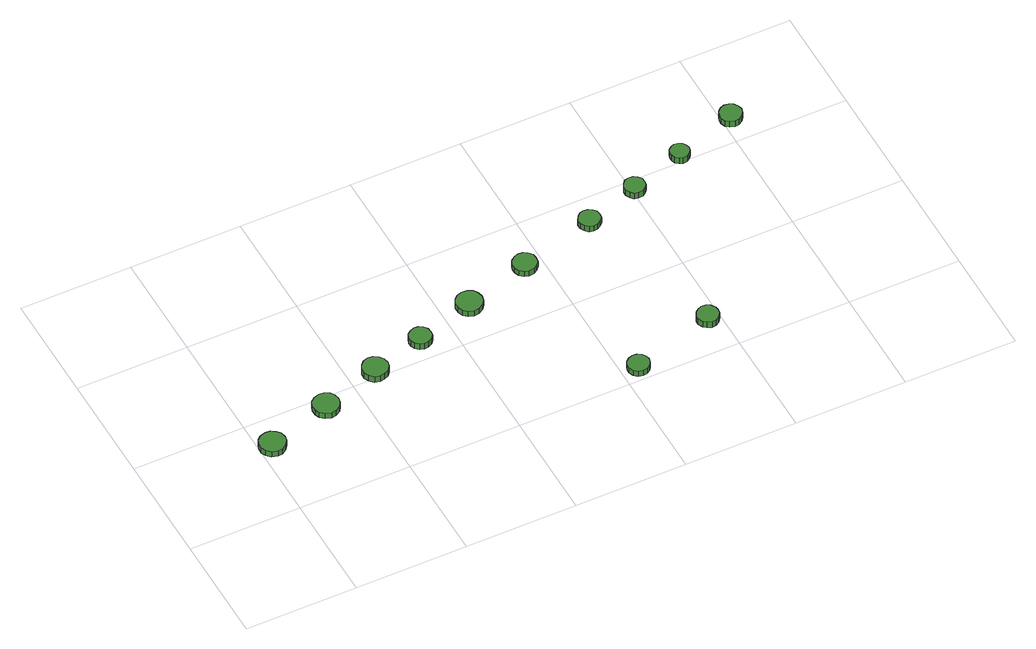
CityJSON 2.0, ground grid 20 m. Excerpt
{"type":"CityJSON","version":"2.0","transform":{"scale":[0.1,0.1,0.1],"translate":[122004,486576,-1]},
"CityObjects":{
"tree1":{"type":"SolitaryVegetationObject","attributes":{"function":"something"},"geometry":[{"type":"MultiSurface","lod":"1","boundaries":[[[0,1,2,3,4,5,6,7,8,9,10,11,12,13,14]],[[15,16,17,18,19,20,21,22,23,24,25,26,27,28,29]],[[0,29,28,1]],[[1,28,27,2]],[[2,27,26,3]],[[3,26,25,4]],[[4,25,24,5]],[[5,24,23,6]],[[6,23,22,7]],[[7,22,21,8]],[[8,21,20,9]],[[9,20,19,10]],[[10,19,18,11]],[[11,18,17,12]],[[12,17,16,13]],[[13,16,15,14]],[[14,15,29,0]]]}]},
"tree2":{"type":"SolitaryVegetationObject","attributes":{"function":"something"},"geometry":[{"type":"MultiSurface","lod":"1","boundaries":[[[30,31,32,33,34,35,36,37,38,39,40,41,42,43,44]],[[45,46,47,48,49,50,51,52,53,54,55,56,57,58,59]],[[30,59,58,31]],[[31,58,57,32]],[[32,57,56,33]],[[33,56,55,34]],[[34,55,54,35]],[[35,54,53,36]],[[36,53,52,37]],[[37,52,51,38]],[[38,51,50,39]],[[39,50,49,40]],[[40,49,48,41]],[[41,48,47,42]],[[42,47,46,43]],[[43,46,45,44]],[[44,45,59,30]]]}]},
"tree3":{"type":"SolitaryVegetationObject","attributes":{"function":"something"},"geometry":[{"type":"MultiSurface","lod":"1","boundaries":[[[60,61,62,63,64,65,66,67,68,69,70,71,72,73,74]],[[75,76,77,78,79,80,81,82,83,84,85,86,87,88,89]],[[60,89,88,61]],[[61,88,87,62]],[[62,87,86,63]],[[63,86,85,64]],[[64,85,84,65]],[[65,84,83,66]],[[66,83,82,67]],[[67,82,81,68]],[[68,81,80,69]],[[69,80,79,70]],[[70,79,78,71]],[[71,78,77,72]],[[72,77,76,73]],[[73,76,75,74]],[[74,75,89,60]]]}]},
"tree4":{"type":"SolitaryVegetationObject","attributes":{"function":"something"},"geometry":[{"type":"MultiSurface","lod":"1","boundaries":[[[90,91,92,93,94,95,96,97,98,99,100,101,102,103,104]],[[105,106,107,108,109,110,111,112,113,114,115,116,117,118,119]],[[90,119,118,91]],[[91,118,117,92]],[[92,117,116,93]],[[93,116,115,94]],[[94,115,114,95]],[[95,114,113,96]],[[96,113,112,97]],[[97,112,111,98]],[[98,111,110,99]],[[99,110,109,100]],[[100,109,108,101]],[[101,108,107,102]],[[102,107,106,103]],[[103,106,105,104]],[[104,105,119,90]]]}]},
"tree5":{"type":"SolitaryVegetationObject","attributes":{"function":"something"},"geometry":[{"type":"MultiSurface","lod":"1","boundaries":[[[120,121,122,123,124,125,126,127,128,129,130,131,132,133,134]],[[135,136,137,138,139,140,141,142,143,144,145,146,147,148,149]],[[120,149,148,121]],[[121,148,147,122]],[[122,147,146,123]],[[123,146,145,124]],[[124,145,144,125]],[[125,144,143,126]],[[126,143,142,127]],[[127,142,141,128]],[[128,141,140,129]],[[129,140,139,130]],[[130,139,138,131]],[[131,138,137,132]],[[132,137,136,133]],[[133,136,135,134]],[[134,135,149,120]]]}]},
"tree6":{"type":"SolitaryVegetationObject","attributes":{"function":"something"},"geometry":[{"type":"MultiSurface","lod":"1","boundaries":[[[150,151,152,153,154,155,156,157,158,159,160,161,162,163,164]],[[165,166,167,168,169,170,171,172,173,174,175,176,177,178,179]],[[150,179,178,151]],[[151,178,177,152]],[[152,177,176,153]],[[153,176,175,154]],[[154,175,174,155]],[[155,174,173,156]],[[156,173,172,157]],[[157,172,171,158]],[[158,171,170,159]],[[159,170,169,160]],[[160,169,168,161]],[[161,168,167,162]],[[162,167,166,163]],[[163,166,165,164]],[[164,165,179,150]]]}]},
"tree7":{"type":"SolitaryVegetationObject","attributes":{"function":"something"},"geometry":[{"type":"MultiSurface","lod":"1","boundaries":[[[180,181,182,183,184,185,186,187,188,189,190,191,192,193,194]],[[195,196,197,198,199,200,201,202,203,204,205,206,207,208,209]],[[180,209,208,181]],[[181,208,207,182]],[[182,207,206,183]],[[183,206,205,184]],[[184,205,204,185]],[[185,204,203,186]],[[186,203,202,187]],[[187,202,201,188]],[[188,201,200,189]],[[189,200,199,190]],[[190,199,198,191]],[[191,198,197,192]],[[192,197,196,193]],[[193,196,195,194]],[[194,195,209,180]]]}]},
"tree8":{"type":"SolitaryVegetationObject","attributes":{"function":"something"},"geometry":[{"type":"MultiSurface","lod":"1","boundaries":[[[210,211,212,213,214,215,216,217,218,219,220,221,222,223,224]],[[225,226,227,228,229,230,231,232,233,234,235,236,237,238,239]],[[210,239,238,211]],[[211,238,237,212]],[[212,237,236,213]],[[213,236,235,214]],[[214,235,234,215]],[[215,234,233,216]],[[216,233,232,217]],[[217,232,231,218]],[[218,231,230,219]],[[219,230,229,220]],[[220,229,228,221]],[[221,228,227,222]],[[222,227,226,223]],[[223,226,225,224]],[[224,225,239,210]]]}]},
"tree9":{"type":"SolitaryVegetationObject","attributes":{"function":"something"},"geometry":[{"type":"MultiSurface","lod":"1","boundaries":[[[240,241,242,243,244,245,246,247,248,249,250,251,252,253,254]],[[255,256,257,258,259,260,261,262,263,264,265,266,267,268,269]],[[240,269,268,241]],[[241,268,267,242]],[[242,267,266,243]],[[243,266,265,244]],[[244,265,264,245]],[[245,264,263,246]],[[246,263,262,247]],[[247,262,261,248]],[[248,261,260,249]],[[249,260,259,250]],[[250,259,258,251]],[[251,258,257,252]],[[252,257,256,253]],[[253,256,255,254]],[[254,255,269,240]]]}]},
"tree10":{"type":"SolitaryVegetationObject","attributes":{"function":"something"},"geometry":[{"type":"MultiSurface","lod":"1","boundaries":[[[270,271,272,273,274,275,276,277,278,279,280,281,282,283,284]],[[285,286,287,288,289,290,291,292,293,294,295,296,297,298,299]],[[270,299,298,271]],[[271,298,297,272]],[[272,297,296,273]],[[273,296,295,274]],[[274,295,294,275]],[[275,294,293,276]],[[276,293,292,277]],[[277,292,291,278]],[[278,291,290,279]],[[279,290,289,280]],[[280,289,288,281]],[[281,288,287,282]],[[282,287,286,283]],[[283,286,285,284]],[[284,285,299,270]]]}]},
"tree11":{"type":"SolitaryVegetationObject","attributes":{"function":"something"},"geometry":[{"type":"MultiSurface","lod":"1","boundaries":[[[300,301,302,303,304,305,306,307,308,309,310,311,312,313,314]],[[315,316,317,318,319,320,321,322,323,324,325,326,327,328,329]],[[300,329,328,301]],[[301,328,327,302]],[[302,327,326,303]],[[303,326,325,304]],[[304,325,324,305]],[[305,324,323,306]],[[306,323,322,307]],[[307,322,321,308]],[[308,321,320,309]],[[309,320,319,310]],[[310,319,318,311]],[[311,318,317,312]],[[312,317,316,313]],[[313,316,315,314]],[[314,315,329,300]]]}]},
"tree12":{"type":"SolitaryVegetationObject","attributes":{"function":"something"},"geometry":[{"type":"MultiSurface","lod":"1","boundaries":[[[330,331,332,333,334,335,336,337,338,339,340,341,342,343,344]],[[345,346,347,348,349,350,351,352,353,354,355,356,357,358,359]],[[330,359,358,331]],[[331,358,357,332]],[[332,357,356,333]],[[333,356,355,334]],[[334,355,354,335]],[[335,354,353,336]],[[336,353,352,337]],[[337,352,351,338]],[[338,351,350,339]],[[339,350,349,340]],[[340,349,348,341]],[[341,348,347,342]],[[342,347,346,343]],[[343,346,345,344]],[[344,345,359,330]]]}]}
},
"vertices":[
[46,141,17],[44,151,17],[38,158,17],[30,163,17],[21,164,17],[11,161,17],[4,155,17],[0,146,17],[0,136,17],[4,128,17],[11,121,17],[21,118,17],[30,119,17],[38,124,17],[44,132,17],[44,132,5],[38,124,5],[30,119,5],[21,118,5],[11,121,5],[4,128,5],[0,136,5],[0,146,5],[4,155,5],[11,161,5],[21,164,5],[30,163,5],[38,158,5],[44,151,5],[46,141,5],
[162,177,17],[160,187,17],[155,194,17],[146,199,17],[137,200,17],[127,197,17],[120,191,17],[116,182,17],[116,172,17],[120,164,17],[127,157,17],[137,154,17],[146,155,17],[155,160,17],[160,168,17],[160,168,5],[155,160,5],[146,155,5],[137,154,5],[127,157,5],[120,164,5],[116,172,5],[116,182,5],[120,191,5],[127,197,5],[137,200,5],[146,199,5],[155,194,5],[160,187,5],[162,177,5],
[269,212,18],[267,221,18],[261,229,18],[253,234,18],[244,235,18],[235,232,18],[228,225,18],[224,217,18],[224,207,18],[228,199,18],[235,192,18],[244,190,18],[253,191,18],[261,195,18],[267,203,18],[267,203,5],[261,195,5],[253,191,5],[244,190,5],[235,192,5],[228,199,5],[224,207,5],[224,217,5],[228,225,5],[235,232,5],[244,235,5],[253,234,5],[261,229,5],[267,221,5],[269,212,5],
[362,240,18],[361,248,18],[356,255,18],[349,259,18],[341,260,18],[333,257,18],[327,252,18],[324,244,18],[324,236,18],[327,229,18],[333,224,18],[341,221,18],[349,222,18],[356,226,18],[361,232,18],[361,232,5],[356,226,5],[349,222,5],[341,221,5],[333,224,5],[327,229,5],[324,236,5],[324,244,5],[327,252,5],[333,257,5],[341,260,5],[349,259,5],[356,255,5],[361,248,5],[362,240,5],
[472,273,17],[470,283,17],[465,291,17],[456,295,17],[446,296,17],[437,293,17],[430,287,17],[426,278,17],[426,268,17],[430,259,17],[437,253,17],[446,250,17],[456,251,17],[465,256,17],[470,263,17],[470,263,5],[465,256,5],[456,251,5],[446,250,5],[437,253,5],[430,259,5],[426,268,5],[426,278,5],[430,287,5],[437,293,5],[446,296,5],[456,295,5],[465,291,5],[470,283,5],[472,273,5],
[649,25,18],[647,33,18],[643,39,18],[636,43,18],[628,44,18],[620,41,18],[614,36,18],[611,29,18],[611,21,18],[614,14,18],[620,8,18],[628,6,18],[636,7,18],[643,11,18],[647,17,18],[647,17,6],[643,11,6],[636,7,6],[628,6,6],[620,8,6],[614,14,6],[611,21,6],[611,29,6],[614,36,6],[620,41,6],[628,44,6],[636,43,6],[643,39,6],[647,33,6],[649,25,6],
[589,309,17],[588,318,17],[582,325,17],[575,329,17],[566,330,17],[558,327,17],[551,321,17],[548,313,17],[548,305,17],[551,297,17],[558,291,17],[566,288,17],[575,289,17],[582,293,17],[588,300,17],[588,300,5],[582,293,5],[575,289,5],[566,288,5],[558,291,5],[551,297,5],[548,305,5],[548,313,5],[551,321,5],[558,327,5],[566,330,5],[575,329,5],[582,325,5],[588,318,5],[589,309,5],
[798,71,18],[797,78,18],[792,85,18],[785,89,18],[777,90,18],[770,87,18],[764,82,18],[760,75,18],[760,67,18],[764,59,18],[770,54,18],[777,51,18],[785,52,18],[792,56,18],[797,63,18],[797,63,5],[792,56,5],[785,52,5],[777,51,5],[770,54,5],[764,59,5],[760,67,5],[760,75,5],[764,82,5],[770,87,5],[777,90,5],[785,89,5],[792,85,5],[797,78,5],[798,71,5],
[725,348,17],[724,356,17],[719,362,17],[712,366,17],[704,367,17],[697,365,17],[691,359,17],[687,352,17],[687,344,17],[691,337,17],[697,331,17],[704,329,17],[712,330,17],[719,334,17],[724,340,17],[724,340,5],[719,334,5],[712,330,5],[704,329,5],[697,331,5],[691,337,5],[687,344,5],[687,352,5],[691,359,5],[697,365,5],[704,367,5],[712,366,5],[719,362,5],[724,356,5],[725,348,5],
[822,377,20],[821,385,20],[816,391,20],[810,395,20],[802,396,20],[794,394,20],[789,388,20],[786,381,20],[786,374,20],[789,367,20],[794,361,20],[802,359,20],[810,360,20],[816,364,20],[821,370,20],[821,370,7],[816,364,7],[810,360,7],[802,359,7],[794,361,7],[789,367,7],[786,374,7],[786,381,7],[789,388,7],[794,394,7],[802,396,7],[810,395,7],[816,391,7],[821,385,7],[822,377,7],
[919,409,23],[917,416,23],[913,422,23],[907,425,23],[900,426,23],[894,424,23],[888,419,23],[886,413,23],[886,406,23],[888,399,23],[894,395,23],[900,392,23],[907,393,23],[913,397,23],[917,402,23],[917,402,10],[913,397,10],[907,393,10],[900,392,10],[894,395,10],[888,399,10],[886,406,10],[886,413,10],[888,419,10],[894,424,10],[900,426,10],[907,425,10],[913,422,10],[917,416,10],[919,409,10],
[1032,443,27],[1030,451,27],[1025,458,27],[1018,462,27],[1010,463,27],[1002,460,27],[996,454,27],[993,447,27],[993,439,27],[996,431,27],[1002,426,27],[1010,423,27],[1018,424,27],[1025,428,27],[1030,435,27],[1030,435,14],[1025,428,14],[1018,424,14],[1010,423,14],[1002,426,14],[996,431,14],[993,439,14],[993,447,14],[996,454,14],[1002,460,14],[1010,463,14],[1018,462,14],[1025,458,14],[1030,451,14],[1032,443,14]
]}
